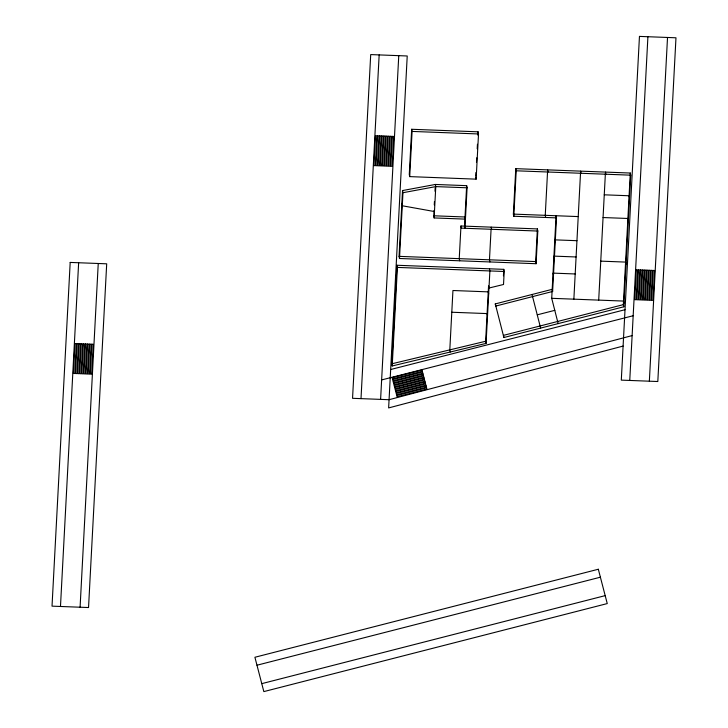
<?xml version="1.0" encoding="UTF-8"?>
<svg xmlns="http://www.w3.org/2000/svg" width="728" height="728" viewBox="0 0 728 728"><rect width="100%" height="100%" fill="white"/><g stroke="black" fill="none" stroke-linecap="round" stroke-linejoin="round"><path stroke-width="1.09" d="M60.479 606.47L78.642 262.744M80.089 607.216L98.244 263.5M361.006 398.635L379.161 54.909M380.608 399.381L398.762 55.656M391.782 363.818L396.988 265.265L503.785 269.351L504.204 271.489L503.521 284.484L488.979 288.042L488.561 285.904L485.631 341.268L486.058 343.407L392.201 365.966L391.782 363.818L485.631 341.268M392.201 365.966L397.406 267.413L396.988 265.265M459.668 260.797L459.241 258.649L460.97 225.989L537.391 228.911L537.81 231.049L536.09 263.718L399.49 258.495L399.062 256.356L402.539 190.563L435.353 184.457L466.657 185.658L467.085 187.797L464.946 228.274L464.528 226.126L466.657 185.658M399.49 258.495L402.966 192.711L402.539 190.563M411.675 129.275L409.282 174.474L409.709 176.613L476.13 179.152L478.524 133.961L478.096 131.814L411.675 129.275L412.094 131.422L409.709 176.613M433.697 215.788L465.01 216.98L465.429 219.128L434.125 217.936L433.979 210.474M434.27 204.877L434.452 201.474M434.989 191.264L435.171 187.86M434.125 217.936L435.781 186.605L435.353 184.457M475.766 175.876L475.948 172.491M476.485 162.326L476.722 157.803M477.204 148.767L477.441 144.244M477.914 135.208L478.096 131.814M491.072 229.402L489.471 259.805L489.889 261.953M486.058 343.407L489.889 270.943L489.462 268.805M503.439 275.848L503.785 269.351M552.616 291.473L556.501 217.881L513.804 216.252L513.376 214.105L515.779 168.659L630.293 173.037L630.721 175.175L623.769 306.788L503.894 337.51L495.286 303.913L552.188 289.334L552.616 291.473L495.713 306.06L495.286 303.913M513.804 216.252L516.207 170.798L515.779 168.659M536.09 263.718L535.662 261.57L537.391 228.911M547.592 170.98L545.254 215.324L545.682 217.472M558.158 323.605L551.715 298.316L556.074 215.743L556.501 217.881M573.864 299.163L580.507 173.355M598.698 300.118L605.405 173.164M623.769 306.788L623.341 304.641L630.293 173.037M629.756 380.444L647.911 36.719M649.358 381.199L667.521 37.474M632.122 335.59L389.061 399.708L352.552 398.307L370.707 54.582L407.225 55.983L388.634 407.926L623.104 346.073M537.31 314.824L554.836 310.328M623.341 304.641L503.467 335.362L503.894 337.51M390.663 369.515L625.024 309.709M381.636 379.925L633.178 315.734M256.975 665.219L600.391 577.195M261.771 683.647L605.186 595.631M402.966 192.711L435.781 186.605L467.085 187.797M412.094 131.422L478.524 133.961M516.207 170.798L630.721 175.175M604.258 194.813L629.092 195.759L629.52 197.898M513.376 214.105L578.223 216.589M603.057 217.536L627.891 218.482L628.319 220.63M537.81 231.049L461.397 228.137L460.97 225.989M576.949 240.695L554.8 239.858L555.227 241.996M576.094 256.966L553.944 256.12L554.372 258.258M600.755 261.134L625.589 262.089L626.016 264.228M399.062 256.356L535.662 261.57M575.193 273.965L553.043 273.118L553.471 275.257M397.406 267.413L504.204 271.489M551.715 298.316L623.532 301.064L623.951 303.203M451.797 312.239L487.096 313.586L487.523 315.724M434.461 211.557L402.275 205.769L401.847 203.622M532.032 294.503L540.631 328.091M605.459 172.081L605.878 174.229M580.625 171.135L581.044 173.282M547.656 169.879L548.084 172.017M491.191 227.145L491.618 229.293M475.712 177.013L476.13 179.152M488.67 294.003L488.242 291.864L452.943 290.508L449.804 349.877L450.232 352.015M70.188 262.426L52.025 606.151L88.543 607.543L106.698 263.818L70.188 262.426M74.948 343.571L73.364 373.455L74.738 373.51L76.322 343.625L74.948 343.571M77.059 343.652L75.475 373.537L76.85 373.591L78.433 343.698L77.059 343.652M79.17 343.725L77.596 373.619L78.97 373.673L80.544 343.78L79.17 343.725M81.281 343.807L79.707 373.701L81.081 373.755L82.655 343.862L81.281 343.807M83.402 343.889L81.818 373.783L83.192 373.837L84.776 343.944L83.402 343.889M85.513 343.971L83.938 373.864L85.312 373.91L86.887 344.026L85.513 343.971M87.624 344.053L86.05 373.946L87.424 373.992L88.998 344.107L87.624 344.053M89.744 344.135L88.161 374.019L89.535 374.074L91.118 344.189L89.744 344.135M91.855 344.217L90.272 374.101L91.646 374.156L93.23 344.271L91.855 344.217M375.466 135.727L373.892 165.62L375.266 165.675L376.84 135.781L375.466 135.727M377.577 135.808L376.003 165.702L377.377 165.757L378.951 135.863L377.577 135.808M379.697 135.89L378.114 165.784L379.488 165.829L381.072 135.945L379.697 135.89M381.809 135.972L380.225 165.866L381.599 165.911L383.183 136.027L381.809 135.972M383.92 136.054L382.346 165.939L383.72 165.993L385.294 136.109L383.92 136.054M386.031 136.136L384.457 166.02L385.831 166.075L387.405 136.191L386.031 136.136M388.151 136.218L386.568 166.102L387.942 166.157L389.526 136.263L388.151 136.218M390.263 136.3L388.688 166.184L390.062 166.239L391.637 136.345L390.263 136.3M392.374 136.373L390.8 166.266L392.174 166.321L393.748 136.427L392.374 136.373M639.457 36.4L621.303 380.125L657.812 381.518L675.975 37.792L639.457 36.4M636.354 269.788L634.77 299.672L636.145 299.727L637.728 269.842L636.354 269.788M638.465 269.87L636.882 299.754L638.256 299.809L639.839 269.924L638.465 269.87M640.576 269.952L639.002 299.836L640.376 299.891L641.95 269.997L640.576 269.952M642.688 270.033L641.113 299.918L642.487 299.972L644.062 270.079L642.688 270.033M644.808 270.106L643.224 300L644.599 300.054L646.182 270.161L644.808 270.106M646.919 270.188L645.345 300.082L646.719 300.136L648.293 270.243L646.919 270.188M649.03 270.27L647.456 300.164L648.83 300.209L650.404 270.325L649.03 270.27M651.15 270.352L649.567 300.245L650.941 300.291L652.525 270.406L651.15 270.352M653.262 270.434L651.678 300.318L653.052 300.373L654.636 270.488L653.262 270.434M421.976 369.988L392.11 377.605L392.447 378.897L422.313 371.28L421.976 369.988M422.495 371.972L392.629 379.597L392.956 380.89L422.832 373.264L422.495 371.972M423.014 373.964L393.138 381.581L393.475 382.873L423.341 375.257L423.014 373.964M423.523 375.948L393.657 383.574L393.985 384.866L423.86 377.24L423.523 375.948M424.042 377.941L394.166 385.558L394.503 386.85L424.379 379.233L424.042 377.941M424.551 379.925L394.685 387.551L395.022 388.843L424.888 381.217L424.551 379.925M425.07 381.918L395.195 389.535L395.531 390.827L425.407 383.21L425.07 381.918M425.58 383.902L395.714 391.528L396.05 392.82L425.916 385.194L425.58 383.902M426.098 385.886L396.232 393.511L396.56 394.804L426.435 387.178L426.098 385.886M426.617 387.878L396.742 395.504L397.079 396.796L426.945 389.171L426.617 387.878M598.325 569.25L254.909 657.266L263.836 691.6L607.252 603.576L598.325 569.25"/></g></svg>
